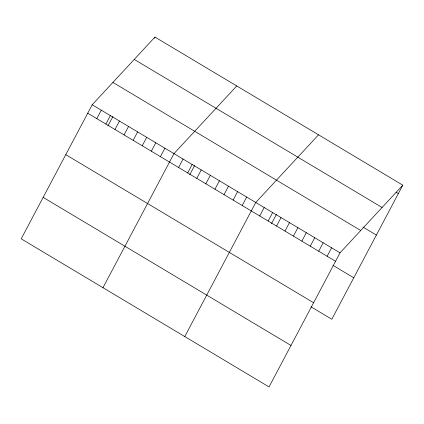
<?xml version="1.0" encoding="UTF-8"?>
<svg xmlns="http://www.w3.org/2000/svg" width="424" height="424" viewBox="0 0 424 424"><rect width="100%" height="100%" fill="white"/><g stroke="black" fill="none" stroke-linecap="round" stroke-linejoin="round"><path stroke-width="0.64" d="M92.188 104.755L21.2 238.829L269.039 386.916L340.027 252.837L402.8 185.171L154.961 37.084L92.188 104.755L340.027 252.837M96.805 118.635L101.278 110.187M105.894 124.062L110.362 115.614M107.956 125.87L112.885 116.563M154.368 38.213L154.961 37.084M114.978 129.49L119.451 121.047M124.068 134.922L128.541 126.474M133.152 140.349L137.625 131.901M142.241 145.782L146.715 137.334M151.326 151.209L155.799 142.761M160.415 156.642L164.888 148.193M102.984 287.7L173.978 153.621L236.751 85.955M178.589 167.501L183.062 159.053M187.678 172.928L192.152 164.48M189.74 174.741L194.669 165.429M196.763 178.361L201.236 169.913M205.852 183.788L210.325 175.34M214.942 189.221L219.415 180.772M224.026 194.648L228.499 186.2M233.115 200.08L237.588 191.632M242.199 205.508L246.673 197.059M184.774 336.566L255.762 202.492L318.535 134.821M259.716 215.975L264.189 207.527M268.143 221.01L272.616 212.562M271.524 223.607L276.453 214.295M276.57 226.045L281.043 217.597M284.997 231.08L289.47 222.632M293.424 236.11L297.892 227.667M301.846 241.145L306.319 232.697M310.273 246.18L314.746 237.732M318.7 251.215L323.173 242.767M327.127 256.25L331.6 247.802M402.8 185.171L331.812 319.246L311.025 306.828M396.08 192.273L398.327 193.614M134.249 59.418L382.082 207.5M362.896 227.02L376.374 235.076M112.906 82.426L360.745 230.508M87.715 113.203L335.554 261.285M332.978 265.371L353.759 277.789M65.768 154.659L313.601 302.741M43.153 197.372L290.986 345.459"/></g></svg>
